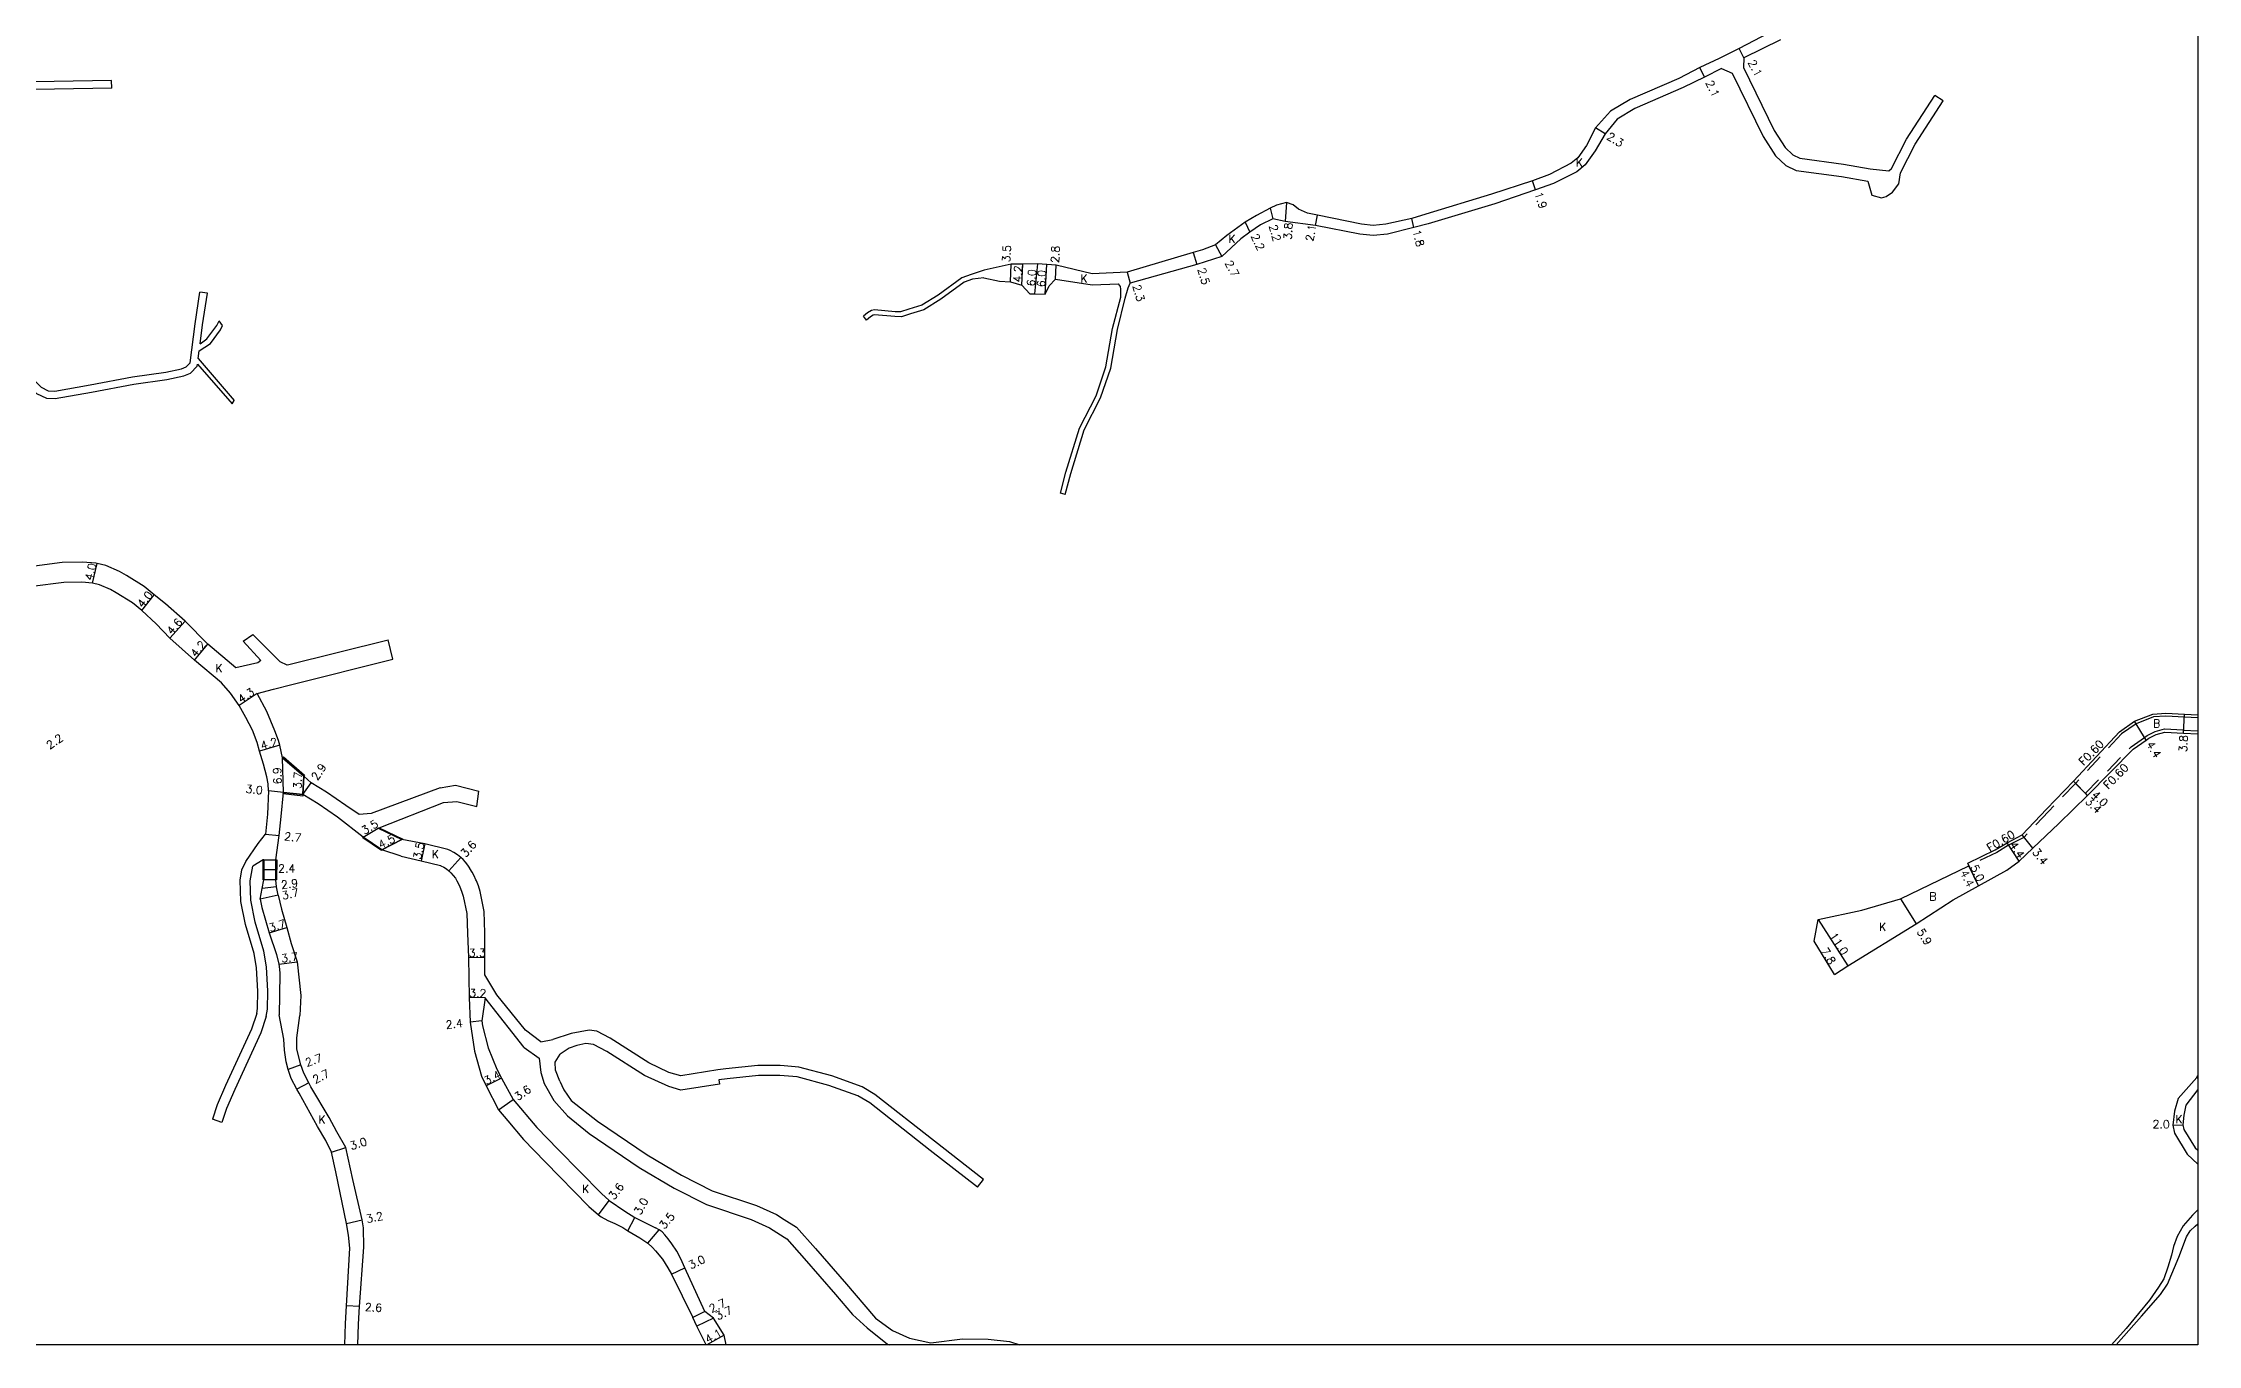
# Model space of a CAD drawing. Header units: metres. Extents: x -4000 to -3200, y -111000 to -110400.
# Drawn here: x -3630.9 to -3200, y -111000 to -110739.6 of the extents above; entities that cross this region are included whole.
import ezdxf

# ---------------------------------------------------------------- set-up
doc = ezdxf.new("R2010")
doc.units = ezdxf.units.M
doc.header["$LTSCALE"] = 2.5
doc.linetypes.add('22320', pattern=[2.5, 1.5, -1])
for name, color, linetype in [('2101000', 7, 'Continuous'), ('2101001', 9, 'Continuous'), ('2102000', 4, 'Continuous'), ('2102001', 8, 'Continuous'), ('2203000', 1, 'Continuous'), ('2232000', 120, '22320'), ('9201100', 215, 'Continuous'), ('9201500', 222, 'Continuous'), ('9202100', 82, 'Continuous'), ('9202200', 82, 'Continuous'), ('9203500', 155, 'Continuous'), ('9301100', 1, 'Continuous'), ('999', 7, 'Continuous')]:
    doc.layers.add(name, color=color, linetype=linetype)
doc.styles.add('Dm_Anotation', font='txt.shx', dxfattribs={"bigfont": 'pscdm.shx'})

msp = doc.modelspace()

# ---------------------------------------------------------------- linework, layer by layer
at = {"layer": '2101000'}
for points in [[(-3284.46, -110736.9), (-3291.74, -110740.75), (-3295.73, -110742.74), (-3299.64, -110744.55), (-3303.81, -110746.72), (-3313.53, -110750.94), (-3317.45, -110753.29), (-3320.49, -110756.59), (-3322.28, -110760.15), (-3324.01, -110762.62), (-3325.31, -110763.68), (-3329.67, -110765.9), (-3333.07, -110767.17), (-3341.26, -110769.88), (-3354.44, -110773.84), (-3357.23, -110774.76), (-3362.41, -110775.87), (-3364.93, -110776.15), (-3367.3, -110775.87), (-3376.07, -110774.07), (-3378.07, -110773.68), (-3379.85, -110772.89), (-3380.96, -110772), (-3382.3, -110771.54), (-3384.27, -110772.04), (-3385.56, -110772.68), (-3388.27, -110774.13), (-3390.53, -110775.48), (-3394.19, -110778.13), (-3396.49, -110779.97), (-3399.09, -110781.01), (-3400.93, -110781.55), (-3414.17, -110785.43), (-3421.14, -110785.78), (-3428.37, -110784.08), (-3430.22, -110783.9), (-3432.1, -110783.8), (-3435, -110783.89), (-3437.32, -110783.88), (-3442.74, -110785.05)], [(-3283.46, -110738.98), (-3290.79, -110742.62)], [(-3295.3, -110744.76), (-3298.71, -110746.44), (-3302.97, -110748.54), (-3312.61, -110752.72), (-3316.16, -110754.85), (-3318.54, -110757.81), (-3320.57, -110761.19), (-3322.53, -110763.99), (-3324.21, -110765.37), (-3328.89, -110767.74), (-3332.46, -110768.97), (-3340.64, -110771.78), (-3353.91, -110775.77), (-3356.79, -110776.5), (-3362.05, -110777.84), (-3364.94, -110778.16), (-3367.61, -110777.85), (-3376.47, -110776.13), (-3382.52, -110775.33), (-3385, -110774.81), (-3387.46, -110776.02), (-3389.6, -110777.47), (-3391.41, -110778.82), (-3395.23, -110782.35), (-3400.23, -110783.95), (-3413.53, -110787.63)], [(-3442.78, -110786.58), (-3439.66, -110787.23), (-3437.5, -110787.37), (-3435.23, -110788.09), (-3433.62, -110789.8), (-3432.67, -110789.77), (-3430.52, -110789.89), (-3429.75, -110788.19), (-3428.5, -110786.88), (-3421.17, -110787.99), (-3415.85, -110787.77)], [(-3592.39, -110864.57), (-3597.97, -110859.85), (-3602.53, -110855.25), (-3606.44, -110851.77), (-3608.7, -110849.97), (-3610.75, -110848.34), (-3614.25, -110846.13), (-3615.69, -110845.31), (-3618.4, -110844.15), (-3620.13, -110843.74), (-3620.41, -110843.67), (-3623.04, -110843.44), (-3627.14, -110843.53), (-3633.67, -110844.38), (-3636.48, -110844.79), (-3638.28, -110845.05)], [(-3586.86, -110883.89), (-3587.65, -110881.23), (-3588.16, -110879.54), (-3589.06, -110877.09), (-3590.37, -110874.52), (-3591.72, -110872.13), (-3593.45, -110869.64), (-3595.26, -110867.6), (-3600.67, -110863.07), (-3605.59, -110858.69), (-3608.34, -110855.79), (-3611.19, -110853.1), (-3613.07, -110851.6), (-3616.31, -110849.56), (-3617.46, -110848.9), (-3619.66, -110847.97), (-3621.06, -110847.63), (-3623.17, -110847.44), (-3626.83, -110847.53), (-3633.13, -110848.35), (-3635.88, -110848.74), (-3637.49, -110849)], [(-3583.08, -110882.62), (-3583.61, -110880.06), (-3583.89, -110879.14), (-3584.59, -110877.21), (-3586.22, -110873.35), (-3588.16, -110869.72)], [(-3276.77, -110919.26), (-3275.94, -110914.95), (-3267.23, -110913.05), (-3259.49, -110910.81), (-3245.78, -110904.21), (-3246.04, -110903.67), (-3240.52, -110900.98), (-3238.16, -110899.56), (-3235.15, -110898.02), (-3230.28, -110892.89), (-3224.91, -110887.29), (-3215.69, -110877.36), (-3212.65, -110875.26), (-3209.04, -110873.83), (-3206.44, -110873.63), (-3202.68, -110873.84), (-3200, -110873.99)], [(-3272.71, -110925.92), (-3270.01, -110924.21), (-3256.32, -110915.79), (-3248.95, -110910.99), (-3243.86, -110908.17), (-3238.24, -110905.09), (-3235.73, -110903.23), (-3233.04, -110900.68), (-3227.8, -110895.73), (-3222.06, -110890.1), (-3212.94, -110880.84), (-3210.37, -110879.03), (-3209.84, -110878.66), (-3208.32, -110877.9), (-3206.64, -110877.43), (-3202.89, -110877.63), (-3200, -110877.79)], [(-3585.85, -110889.22), (-3585.93, -110887.77), (-3586.2, -110886.41), (-3586.86, -110883.89)], [(-3574.26, -110889.44), (-3577.34, -110887.57), (-3578.83, -110886.27), (-3583.08, -110882.62)], [(-3585.85, -110889.22), (-3586.08, -110893.89), (-3586.44, -110897.84)], [(-3583.9, -110910.07), (-3584.25, -110908.39), (-3584.4, -110906.98), (-3584.38, -110902.98), (-3583.75, -110898.13), (-3583.33, -110894.35), (-3582.86, -110889.52)], [(-3575.91, -110891.82), (-3578.99, -110889.95), (-3582.86, -110889.52)], [(-3567.76, -110893.95), (-3570.38, -110892.12), (-3574.26, -110889.44)], [(-3566.93, -110898.46), (-3572.06, -110894.48), (-3575.91, -110891.82)], [(-3563.19, -110900.97), (-3566.93, -110898.46)], [(-3563.94, -110896.63), (-3559.18, -110898.94)], [(-3542.57, -110926.01), (-3542.57, -110922.48), (-3542.57, -110917.56), (-3542.72, -110913.31), (-3543.56, -110909.29), (-3543.89, -110908.22), (-3544.29, -110907.17), (-3544.38, -110906.98), (-3544.73, -110906.2), (-3545.12, -110905.44), (-3545.57, -110904.71), (-3545.59, -110904.66), (-3546.01, -110904.07), (-3546.46, -110903.49), (-3546.95, -110902.94), (-3547.4, -110902.52), (-3548.07, -110901.99), (-3548.79, -110901.52), (-3549.54, -110901.12), (-3550, -110900.91), (-3554.59, -110899.76), (-3559.18, -110898.94)], [(-3586.8, -110906.97), (-3586.78, -110902.97)], [(-3559.33, -110902.23), (-3563.19, -110900.97)], [(-3559.33, -110902.23), (-3555.34, -110903.18), (-3551.44, -110904.15), (-3551.39, -110904.17), (-3550.82, -110904.46), (-3550.29, -110904.82), (-3549.79, -110905.21), (-3549.4, -110905.57), (-3548.92, -110906.1), (-3548.49, -110906.67), (-3548.18, -110907.16), (-3547.87, -110907.76), (-3547.59, -110908.38), (-3547.24, -110909.27), (-3546.94, -110910.24), (-3546.21, -110913.73), (-3546.07, -110917.65), (-3545.87, -110922.53), (-3545.74, -110930.52), (-3545.56, -110935.46), (-3544.68, -110941.26)], [(-3587.52, -110910.86), (-3587.22, -110912.53), (-3585.74, -110917.58), (-3584.28, -110921.92), (-3583.8, -110923.84), (-3583.69, -110924.83), (-3583.63, -110925.73), (-3583.64, -110930.07), (-3583.73, -110933.96)], [(-3583.9, -110910.07), (-3583.28, -110912.87), (-3582.2, -110916.52), (-3581.32, -110919.71)], [(-3579.43, -110930.1), (-3579.63, -110934.1)], [(-3542.54, -110930.6), (-3543.17, -110935.19), (-3543.06, -110936.2), (-3541.93, -110940.56)], [(-3582.77, -110938.88), (-3583.73, -110933.96)], [(-3580.18, -110938.62), (-3579.63, -110934.1)], [(-3576.04, -110956.33), (-3579.75, -110949.65), (-3580.18, -110948.85), (-3581.3, -110946.72), (-3581.96, -110944.9), (-3582.34, -110943.41), (-3582.67, -110941.04), (-3582.77, -110938.88)], [(-3573.76, -110954.54), (-3577.38, -110948.37), (-3577.79, -110947.59), (-3578.83, -110945.63), (-3579.42, -110943.98), (-3580.18, -110940.85), (-3580.18, -110938.62)], [(-3544.68, -110941.26), (-3543.28, -110946.26), (-3542.32, -110948.17), (-3539.89, -110952.99), (-3538.03, -110955.22), (-3534.9, -110958.95), (-3530.53, -110963.41), (-3521.78, -110972.29), (-3519.88, -110973.99), (-3519.36, -110974.41), (-3517.97, -110975.13), (-3516.59, -110975.75), (-3514.99, -110976.55), (-3514.02, -110977.19), (-3511.61, -110978.58), (-3509.99, -110979.64)], [(-3541.93, -110940.56), (-3540.18, -110944.85), (-3539.28, -110946.64), (-3536.94, -110950.92), (-3532.23, -110956.53), (-3527.96, -110960.89), (-3519.3, -110969.69), (-3517.72, -110971.11), (-3514.57, -110973.28), (-3512.59, -110974.55), (-3508.45, -110976.57)], [(-3203.96, -110950.74), (-3200.23, -110946.49), (-3200, -110946.18)], [(-3203.96, -110950.74), (-3204.71, -110953.24), (-3205.03, -110956.04), (-3204.67, -110957.68), (-3202.12, -110961.86), (-3200, -110963.85)], [(-3200, -110948.94), (-3202.44, -110952.04)], [(-3568.01, -111000), (-3567.88, -110995.84), (-3567.67, -110992.32), (-3566.8, -110980.48), (-3566.88, -110976.62), (-3567.12, -110975.02), (-3569, -110966.93), (-3570.38, -110960.55), (-3572.18, -110957.39), (-3573.76, -110954.54)], [(-3202.44, -110952.04), (-3202.82, -110954.03), (-3203.03, -110956.02), (-3202.79, -110956.93), (-3200.55, -110960.59), (-3200, -110961.06)], [(-3570.61, -111000), (-3570.48, -110995.72), (-3570.26, -110992.17), (-3569.62, -110980.66), (-3569.89, -110978.07), (-3570.25, -110975.69), (-3572.41, -110965.37), (-3573.24, -110961.48), (-3574.43, -110959.12), (-3576.04, -110956.33)], [(-3502.58, -110984.57), (-3503.37, -110982.8), (-3504.22, -110981.24), (-3505.18, -110979.78), (-3505.94, -110978.76), (-3506.6, -110977.98), (-3507.16, -110977.42), (-3507.72, -110976.97), (-3508.45, -110976.57)], [(-3200, -110972.96), (-3201.1, -110974.04), (-3202.95, -110976.16), (-3204.16, -110978.32), (-3204.86, -110980.31), (-3205.29, -110982.03), (-3206, -110984.48), (-3206.82, -110986.76), (-3207.85, -110988.43), (-3209.71, -110991.03), (-3211.88, -110993.74), (-3214.37, -110996.69), (-3217.29, -111000)], [(-3216.36, -111000), (-3211.26, -110994.25), (-3207.45, -110989.9), (-3206.11, -110987.86), (-3203.84, -110982.43), (-3202.25, -110978.38), (-3201.53, -110977.17), (-3200.52, -110976.26), (-3200, -110975.79)], [(-3509.99, -110979.64), (-3509.05, -110980.52), (-3508.46, -110981.16), (-3507.08, -110982.84), (-3505.97, -110984.57), (-3505.28, -110985.86)], [(-3498.57, -110993.34), (-3502.58, -110984.57)], [(-3505.28, -110985.86), (-3501.01, -110994.5)], [(-3494.34, -111000), (-3494.75, -110998.05), (-3496.84, -110994.62), (-3498.57, -110993.34)], [(-3498.35, -111000), (-3500.17, -110996.24), (-3501.01, -110994.5)]]:
    msp.add_lwpolyline(points, dxfattribs=at)
at = {"layer": '2101000', "flags": 128}
for points in [[(-3587.52, -110910.86), (-3587.13, -110908.73), (-3586.8, -110906.97)], [(-3581.32, -110919.71), (-3580.13, -110923.4), (-3579.43, -110930.1)]]:
    msp.add_lwpolyline(points, dxfattribs=at)
at = {"layer": '2101001'}
for points in [[(-3250.95, -110751.19), (-3252.62, -110750.1)], [(-3426.51, -110829.92), (-3427.48, -110829.67)], [(-3272.71, -110925.92), (-3276.77, -110919.26)]]:
    msp.add_lwpolyline(points, dxfattribs=at)
at = {"layer": '2102000'}
for points in [[(-3290.79, -110742.62), (-3290.88, -110744.55)], [(-3617.25, -110747.16), (-3644.05, -110747.62), (-3652.83, -110747.54)], [(-3295.3, -110744.76), (-3293.13, -110745.65)], [(-3293.13, -110745.65), (-3286.93, -110758.35), (-3284.49, -110762.17), (-3282.44, -110764.1), (-3280.37, -110765.11), (-3271.28, -110766.31), (-3266, -110767.26), (-3265.22, -110770.07), (-3263.29, -110770.62), (-3262.33, -110770.32), (-3261.09, -110769.46), (-3259.8, -110767.8), (-3259.47, -110765.6), (-3256.57, -110759.83), (-3250.95, -110751.19)], [(-3290.88, -110744.55), (-3284.74, -110757.13), (-3282.55, -110760.56), (-3281.01, -110762.02), (-3279.64, -110762.69), (-3270.9, -110763.84), (-3265.56, -110764.8), (-3261.82, -110765.22), (-3261.26, -110764.7), (-3258.31, -110758.83), (-3252.62, -110750.1)], [(-3617.22, -110748.66), (-3644.03, -110749.12), (-3652.93, -110749.01)], [(-3442.74, -110785.05), (-3445.34, -110785.91), (-3447.21, -110786.58), (-3451.97, -110790.03), (-3455.21, -110792.08), (-3457.8, -110792.87), (-3459.45, -110793.4), (-3460.54, -110793.37), (-3464.7, -110793), (-3465.3, -110793.13), (-3466.06, -110793.6), (-3466.9, -110794.27)], [(-3442.78, -110786.58), (-3445.1, -110786.89), (-3446.74, -110787.47), (-3451.41, -110790.86), (-3454.79, -110793), (-3457.5, -110793.82), (-3459.3, -110794.41), (-3460.61, -110794.36), (-3464.64, -110794.01), (-3464.92, -110794.07), (-3465.48, -110794.41), (-3466.27, -110795.05)], [(-3654.47, -110792.05), (-3646.93, -110791.97), (-3639.11, -110791.66), (-3637.92, -110791.77), (-3636.89, -110792.49), (-3636.08, -110794.24), (-3634, -110803.34), (-3633.23, -110806.23), (-3632.65, -110807.13), (-3631.33, -110808.47), (-3629.91, -110809.2), (-3628.61, -110809.24), (-3621.54, -110807.97), (-3613.05, -110806.41), (-3606.43, -110805.43), (-3603.26, -110804.77), (-3602.3, -110804.37), (-3601.52, -110803.57), (-3600.52, -110795.79), (-3599.57, -110789.43)], [(-3599.53, -110799.82), (-3599.04, -110796), (-3598.09, -110789.65)], [(-3427.48, -110829.67), (-3426.39, -110825.46), (-3423.65, -110816.65), (-3420.37, -110810.21), (-3418.39, -110804.4), (-3417.06, -110796.74), (-3415.42, -110790.43), (-3415.38, -110788.84), (-3415.45, -110788.33), (-3415.85, -110787.77)], [(-3426.51, -110829.92), (-3425.43, -110825.73), (-3422.72, -110817.02), (-3419.45, -110810.59), (-3417.42, -110804.65), (-3416.08, -110796.94), (-3414.51, -110790.67), (-3413.97, -110788.6), (-3413.53, -110787.63)], [(-3654.56, -110793.7), (-3646.89, -110793.47), (-3639.14, -110793.17), (-3638.45, -110793.23), (-3638.08, -110793.49), (-3637.5, -110794.73), (-3635.45, -110803.71), (-3634.62, -110806.84), (-3633.83, -110808.07), (-3632.24, -110809.7), (-3630.29, -110810.68), (-3628.5, -110810.74), (-3621.27, -110809.45), (-3612.79, -110807.89), (-3606.18, -110806.91), (-3602.81, -110806.21), (-3601.44, -110805.63), (-3600.1, -110804.26), (-3600.05, -110803.88)], [(-3599.53, -110799.82), (-3598.18, -110798.81), (-3596.17, -110796.1), (-3595.76, -110795.22)], [(-3599.7, -110801.17), (-3597.49, -110799.71), (-3595.48, -110797), (-3595.07, -110796.12)], [(-3600.05, -110803.88), (-3593.1, -110811.81)], [(-3599.9, -110802.72), (-3599.7, -110801.17)], [(-3599.9, -110802.72), (-3592.71, -110811.12)], [(-3590.96, -110859.23), (-3587.4, -110863.1), (-3587.97, -110863.56)], [(-3582.14, -110864.03), (-3583.55, -110863.4), (-3588.99, -110857.91)], [(-3582.14, -110864.03), (-3582.08, -110864.02), (-3561.96, -110859)], [(-3587.97, -110863.56), (-3592.39, -110864.57)], [(-3584.85, -110868.86), (-3581.18, -110867.91), (-3560.99, -110862.88)], [(-3588.16, -110869.72), (-3584.85, -110868.86)], [(-3551.54, -110888.57), (-3565.32, -110893.71), (-3567.76, -110893.95)], [(-3551.54, -110888.57), (-3548.49, -110888.09), (-3543.83, -110889.23)], [(-3563.94, -110896.63), (-3563.75, -110896.56), (-3550.89, -110891.51)], [(-3550.89, -110891.51), (-3548.17, -110891.31), (-3544.19, -110892.35)], [(-3590.38, -110903.32), (-3587.94, -110899.75), (-3586.44, -110897.84)], [(-3588.19, -110933.69), (-3588.04, -110932.75), (-3588.03, -110929.28), (-3588.24, -110924.59), (-3588.74, -110921.71), (-3590.44, -110915.92), (-3591.38, -110911.32), (-3591.55, -110907.03), (-3591.18, -110905.02), (-3590.38, -110903.32)], [(-3586.78, -110902.97), (-3586.93, -110902.97), (-3589.01, -110904.27)], [(-3586.3, -110934.34), (-3586.05, -110932.87), (-3586.03, -110929.24), (-3586.25, -110924.37), (-3586.79, -110921.26), (-3588.5, -110915.44), (-3589.39, -110911.08), (-3589.55, -110907.17), (-3589.01, -110904.27)], [(-3534.48, -110937.08), (-3540.22, -110930), (-3542.57, -110926.01)], [(-3534.73, -110940.54), (-3541.85, -110931.44), (-3542.54, -110930.6)], [(-3588.19, -110933.69), (-3589.29, -110936.87), (-3594.44, -110948.09), (-3596.16, -110952.02), (-3597.09, -110954.87)], [(-3586.3, -110934.34), (-3587.43, -110937.61), (-3592.61, -110948.91), (-3594.29, -110952.74), (-3595.19, -110955.49)], [(-3531.4, -110939.38), (-3534.48, -110937.08)], [(-3509.82, -110943.62), (-3517.52, -110938.66), (-3520.2, -110937.27), (-3521.73, -110937.06), (-3523.54, -110937.42), (-3525.35, -110937.72), (-3529.02, -110938.9)], [(-3534.73, -110940.54), (-3531.76, -110942.67)], [(-3531.4, -110939.38), (-3529.02, -110938.9)], [(-3527.58, -110947.27), (-3528.5, -110945.07), (-3528.52, -110943.43), (-3527.52, -110941.83)], [(-3510.7, -110946.13), (-3518.17, -110941.33), (-3520.85, -110939.94), (-3522.38, -110939.73), (-3524.19, -110940.09), (-3525.72, -110940.68), (-3527.52, -110941.83)], [(-3531.76, -110942.67), (-3531.39, -110945.55), (-3530.74, -110947.7)], [(-3495.8, -110947), (-3495.68, -110947.84), (-3503.41, -110949.05), (-3505.8, -110948.34), (-3510.7, -110946.13)], [(-3496.03, -110945.01), (-3503.39, -110946.22), (-3505.77, -110945.51), (-3509.82, -110943.62)], [(-3482.75, -110944.2), (-3483.51, -110944.14), (-3487.99, -110944.13), (-3494.39, -110944.82), (-3496.03, -110945.01)], [(-3482.75, -110946.21), (-3483.59, -110946.14), (-3487.89, -110946.13), (-3494.14, -110946.81), (-3495.8, -110947)], [(-3464.58, -110949.89), (-3467.15, -110948.39), (-3473.18, -110946.18), (-3479.83, -110944.44), (-3482.75, -110944.2)], [(-3465.59, -110951.62), (-3468, -110950.2), (-3473.78, -110948.09), (-3480.16, -110946.42), (-3482.75, -110946.21)], [(-3530.74, -110947.7), (-3528.8, -110951.12), (-3526.1, -110954.2), (-3521.76, -110957.71)], [(-3527.58, -110947.27), (-3526.82, -110949.02), (-3525.32, -110951.1), (-3520.08, -110955.23)], [(-3442.86, -110966.89), (-3452.69, -110959.23), (-3464.58, -110949.89)], [(-3444.09, -110968.47), (-3453.51, -110961.13), (-3465.59, -110951.62)], [(-3521.76, -110957.71), (-3511.76, -110964.5), (-3504.74, -110968.67), (-3498.28, -110971.95), (-3489.36, -110974.91), (-3485.69, -110976.59), (-3482.75, -110978.43)], [(-3520.08, -110955.23), (-3510.15, -110961.97), (-3503.3, -110966.04), (-3497.12, -110969.18), (-3488.26, -110972.11), (-3484.26, -110973.95), (-3482.75, -110974.89)], [(-3482.75, -110974.89), (-3480.24, -110976.47), (-3476.49, -110980.72), (-3470.29, -110987.88), (-3466.81, -110991.93), (-3464.44, -110994.62), (-3461.1, -110997.15), (-3457.67, -110998.64), (-3453.42, -110999.57), (-3447.05, -110998.81), (-3441.97, -110998.85), (-3437.64, -110999.31), (-3435.61, -111000)], [(-3482.75, -110978.43), (-3482.2, -110978.77), (-3478.75, -110982.69), (-3472.49, -110989.92), (-3469.04, -110993.93)], [(-3469.04, -110993.93), (-3466.14, -110996.61), (-3462.1, -110999.83), (-3461.71, -111000)]]:
    msp.add_lwpolyline(points, dxfattribs=at)
at = {"layer": '2102001'}
for points in [[(-3617.22, -110748.66), (-3617.25, -110747.16)], [(-3598.09, -110789.65), (-3599.57, -110789.43)], [(-3595.07, -110796.12), (-3595.76, -110795.22)], [(-3466.27, -110795.05), (-3466.9, -110794.27)], [(-3593.1, -110811.81), (-3592.71, -110811.12)], [(-3590.96, -110859.23), (-3588.99, -110857.91)], [(-3560.99, -110862.88), (-3561.96, -110859)], [(-3544.19, -110892.35), (-3543.83, -110889.23)], [(-3595.19, -110955.49), (-3597.09, -110954.87)], [(-3444.09, -110968.47), (-3442.86, -110966.89)]]:
    msp.add_lwpolyline(points, dxfattribs=at)
at = {"layer": '2203000'}
for points in [[(-3578.83, -110886.27), (-3583.08, -110882.62), (-3582.89, -110882.39), (-3578.64, -110886.04)], [(-3579.02, -110890.25), (-3582.9, -110889.82), (-3582.86, -110889.52), (-3578.99, -110889.95)], [(-3563.27, -110901.1), (-3567.01, -110898.59), (-3566.93, -110898.46), (-3563.19, -110900.97)], [(-3559.18, -110898.94), (-3563.94, -110896.63), (-3563.75, -110896.56), (-3558.99, -110898.87)], [(-3586.8, -110906.97), (-3586.95, -110906.97), (-3586.93, -110902.97), (-3586.78, -110902.97)], [(-3584.4, -110906.98), (-3584.38, -110902.98), (-3584.23, -110902.98), (-3584.25, -110906.98)]]:
    msp.add_lwpolyline(points, close=True, dxfattribs=at)
at = {"layer": '2232000'}
for points in [[(-3200, -110874.59), (-3202.71, -110874.44), (-3206.43, -110874.24), (-3208.9, -110874.42), (-3212.36, -110875.8), (-3215.3, -110877.82), (-3224.47, -110887.7), (-3229.83, -110893.29), (-3234.79, -110898.51), (-3237.86, -110900.08), (-3240.23, -110901.5), (-3245.78, -110904.21)], [(-3222.06, -110890.1), (-3222.49, -110889.68), (-3213.33, -110880.38), (-3210.71, -110878.54), (-3210.15, -110878.14), (-3208.53, -110877.34), (-3206.71, -110876.82), (-3202.86, -110877.03), (-3200, -110877.19)]]:
    msp.add_lwpolyline(points, dxfattribs=at)
at = {"layer": '9201100'}
for points in [[(-3290.79, -110742.62), (-3291.74, -110740.75)], [(-3298.71, -110746.44), (-3299.64, -110744.55)], [(-3318.54, -110757.81), (-3320.49, -110756.59)], [(-3332.46, -110768.97), (-3333.07, -110767.17)], [(-3385.56, -110772.68), (-3385, -110774.81)], [(-3382.3, -110771.54), (-3382.52, -110775.33)], [(-3376.47, -110776.13), (-3376.07, -110774.07)], [(-3390.53, -110775.48), (-3389.6, -110777.47)], [(-3356.79, -110776.5), (-3357.23, -110774.76)], [(-3400.93, -110781.55), (-3400.23, -110783.95)], [(-3396.49, -110779.97), (-3395.23, -110782.35)], [(-3437.5, -110787.37), (-3437.32, -110783.88)], [(-3435.23, -110788.09), (-3435, -110783.89)], [(-3432.1, -110783.8), (-3432.67, -110789.77)], [(-3430.52, -110789.89), (-3430.22, -110783.9)], [(-3428.5, -110786.88), (-3428.37, -110784.08)], [(-3414.17, -110785.43), (-3413.53, -110787.63)], [(-3621.06, -110847.63), (-3620.13, -110843.74)], [(-3611.19, -110853.1), (-3608.7, -110849.97)], [(-3602.53, -110855.25), (-3605.59, -110858.69)], [(-3600.67, -110863.07), (-3597.97, -110859.85)], [(-3588.16, -110869.72), (-3591.72, -110872.13)], [(-3210.37, -110879.03), (-3212.65, -110875.26)], [(-3202.89, -110877.63), (-3202.68, -110873.84)], [(-3583.61, -110880.06), (-3587.65, -110881.23)], [(-3582.86, -110889.52), (-3583.08, -110882.62)], [(-3582.86, -110889.52), (-3585.85, -110889.22)], [(-3578.99, -110889.95), (-3578.83, -110886.27)], [(-3578.99, -110889.95), (-3577.34, -110887.57)], [(-3222.06, -110890.1), (-3224.91, -110887.29)], [(-3222.06, -110890.1), (-3224.49, -110887.72)], [(-3586.44, -110897.84), (-3583.75, -110898.13)], [(-3566.93, -110898.46), (-3563.94, -110896.63)], [(-3563.19, -110900.97), (-3559.18, -110898.94)], [(-3233.04, -110900.68), (-3235.15, -110898.02)], [(-3554.59, -110899.76), (-3555.34, -110903.18)], [(-3549.79, -110905.21), (-3547.4, -110902.52)], [(-3235.73, -110903.23), (-3238.16, -110899.56)], [(-3586.79, -110904.9), (-3584.39, -110904.91)], [(-3243.86, -110908.17), (-3246.04, -110903.67)], [(-3243.86, -110908.17), (-3245.78, -110904.21)], [(-3583.9, -110910.07), (-3587.52, -110910.86)], [(-3584.25, -110908.39), (-3587.13, -110908.73)], [(-3259.49, -110910.81), (-3256.32, -110915.79)], [(-3275.94, -110914.95), (-3270.01, -110924.21)], [(-3585.74, -110917.58), (-3582.2, -110916.52)], [(-3272.71, -110925.92), (-3276.77, -110919.26)], [(-3545.87, -110922.53), (-3542.57, -110922.48)], [(-3542.54, -110930.6), (-3545.74, -110930.52)], [(-3543.17, -110935.19), (-3545.56, -110935.46)], [(-3579.42, -110943.98), (-3581.96, -110944.9)], [(-3200.23, -110946.49), (-3200, -110946.65)], [(-3577.79, -110947.59), (-3580.18, -110948.85)], [(-3539.28, -110946.64), (-3542.32, -110948.17)], [(-3539.89, -110952.99), (-3536.94, -110950.92)], [(-3205.03, -110956.04), (-3203.03, -110956.02)], [(-3573.24, -110961.48), (-3570.38, -110960.55)], [(-3519.88, -110973.99), (-3517.72, -110971.11)], [(-3570.25, -110975.69), (-3567.12, -110975.02)], [(-3514.02, -110977.19), (-3512.59, -110974.55)], [(-3509.99, -110979.64), (-3507.72, -110976.97)], [(-3505.28, -110985.86), (-3502.58, -110984.57)], [(-3567.67, -110992.32), (-3570.26, -110992.17)], [(-3498.57, -110993.34), (-3501.01, -110994.5)], [(-3496.84, -110994.62), (-3500.17, -110996.24)], [(-3494.75, -110998.05), (-3498.17, -111000)]]:
    msp.add_lwpolyline(points, dxfattribs=at)
at = {"layer": '9201100', "flags": 128}
msp.add_lwpolyline([(-3583.8, -110923.84), (-3580.13, -110923.4)], dxfattribs=at)
at = {"layer": '9202200'}
msp.add_lwpolyline([(-3259.49, -110910.81), (-3256.32, -110915.79)], dxfattribs=at)
at = {"layer": '9301100'}
for points in [[(-3578.99, -110889.95), (-3582.86, -110889.52), (-3583.08, -110882.62), (-3578.83, -110886.27)], [(-3563.19, -110900.97), (-3566.93, -110898.46), (-3563.94, -110896.63), (-3559.18, -110898.94)], [(-3584.4, -110906.98), (-3586.8, -110906.97), (-3586.78, -110902.97), (-3584.38, -110902.98)]]:
    msp.add_lwpolyline(points, close=True, dxfattribs=at)
at = {"layer": '999'}
msp.add_lwpolyline([(-4000, -110400), (-3200, -110400), (-3200, -111000), (-4000, -111000)], close=True, dxfattribs=at)

# ---------------------------------------------------------------- texts
at = {"layer": '9201500', "style": 'Dm_Anotation'}
for s, rotation, p in [('2.1', 296.9846, (-3290.04, -110743.49)), ('2.1', 296.2195, (-3298.52, -110747.57)), ('2.3', 328.0809, (-3318.39, -110758.73)), ('1.9', 288.9622, (-3332.73, -110769.71)), ('2.2', 295.0302, (-3389.45, -110778.24)), ('2.2', 284.8485, (-3385.76, -110776.17)), ('3.8', 86.6448, (-3381.26, -110779.01)), ('2.1', 78.9361, (-3376.95, -110779.43)), ('1.8', 284.2593, (-3357.08, -110777.2)), ('3.5', 87.0465, (-3437.56, -110783.51)), ('2.8', 87.3935, (-3427.8, -110783.64)), ('4.2', 86.9492, (-3435.3, -110787.58)), ('6.0', 84.5947, (-3432.63, -110788.37)), ('6.0', 87.1681, (-3430.55, -110788.49)), ('2.5', 286.294, (-3400.07, -110784.86)), ('2.7', 297.9145, (-3394.66, -110783.61)), ('2.3', 286.294, (-3413.07, -110788.2)), ('4.0', 76.5547, (-3621.06, -110847.22)), ('4.0', 51.4349, (-3611.02, -110852.72)), ('4.6', 48.3139, (-3605.2, -110858.1)), ('4.2', 50.0418, (-3600.42, -110862.62)), ('4.3', 33.9889, (-3591.32, -110871.74)), ('2.2', 34.5685, (-3629.61, -110880.95)), ('4.2', 16.1819, (-3587.19, -110881)), ('4.4', 301.2059, (-3210.4, -110879.86)), ('3.8', 86.8588, (-3202.21, -110881.5)), ('6.9', 92, (-3583.23, -110887.87)), ('3.7', 87.5793, (-3579.3, -110888.83)), ('2.9', 55.2652, (-3576.14, -110887.25)), ('3.0', 354.3463, (-3590.51, -110889.57)), ('3.4', 315.4417, (-3222.66, -110891.45)), ('4.0', 315.4417, (-3221.39, -110890.13)), ('2.7', 353.7817, (-3582.8, -110899.04)), ('3.5', 31.5587, (-3566.66, -110898.01)), ('4.5', 26.8387, (-3563.4, -110900.83)), ('3.5', 77.7658, (-3555.4, -110903.01)), ('3.6', 48.526, (-3546.4, -110902.6)), ('4.4', 303.4087, (-3237.74, -110900)), ('3.4', 308.4098, (-3233.23, -110901.48)), ('2.4', 359.7201, (-3583.94, -110905.51)), ('2.9', 6.8898, (-3583.26, -110908.81)), ('4.4', 295.8057, (-3247.59, -110905.51)), ('5.0', 295.8057, (-3245.56, -110904.44)), ('3.7', 12.3337, (-3583.02, -110910.96)), ('3.7', 16.6646, (-3585.53, -110917.41)), ('7.8', 301.383, (-3275.48, -110921.17)), ('11.0', 302.6399, (-3273.75, -110918.18)), ('5.9', 302.438, (-3256.28, -110917.36)), ('3.7', 6.8436, (-3583.25, -110923.52)), ('3.3', 0.9845, (-3545.82, -110922.43)), ('3.2', 358.6306, (-3545.74, -110930.42)), ('2.4', 6.3281, (-3550.34, -110936.79)), ('2.7', 19.8516, (-3578.16, -110944.38)), ('2.7', 27.8137, (-3576.49, -110947.81)), ('3.4', 26.7506, (-3542.28, -110948.03)), ('3.6', 34.9471, (-3535.99, -110951.23)), ('2.0', 0.4269, (-3209.06, -110956.67)), ('3.0', 17.8929, (-3569.28, -110961.04)), ('3.6', 53.1146, (-3516.72, -110971.11)), ('3.0', 61.5338, (-3511.46, -110974.15)), ('3.2', 12.0766, (-3566.17, -110975.63)), ('3.5', 49.6413, (-3506.69, -110976.99)), ('3.0', 25.5916, (-3501.42, -110984.9)), ('2.6', 356.5495, (-3566.62, -110993.19)), ('2.7', 25.5187, (-3497.28, -110993.61)), ('3.7', 26.0297, (-3496, -110995.09)), ('4.1', 29.6244, (-3497.97, -110999.77))]:
    msp.add_text(s, height=1.6, rotation=rotation, dxfattribs=at).set_placement(p)
at = {"layer": '9202100', "style": 'Dm_Anotation'}
for s, p in [('K', (-3324.42, -110764.34)), ('K', (-3393.89, -110779.62)), ('K', (-3423.51, -110787.5)), ('K', (-3596.47, -110865.45)), ('B', (-3208.95, -110876.51)), ('K', (-3553.22, -110902.66)), ('B', (-3253.72, -110911.11)), ('K', (-3263.78, -110917.16)), ('K', (-3575.88, -110955.7)), ('K', (-3204.52, -110955.67)), ('K', (-3523.15, -110969.62))]:
    msp.add_text(s, height=1.6, dxfattribs=at).set_placement(p)
at = {"layer": '9203500', "style": 'Dm_Anotation'}
for rotation, p in [(45.4413, (-3222.89, -110884.27)), (45.4413, (-3217.96, -110888.99)), (30.9722, (-3241.6, -110901.45))]:
    msp.add_text('F0.60', height=1.6, rotation=rotation, dxfattribs=at).set_placement(p)

doc.saveas('drawing.dxf')
